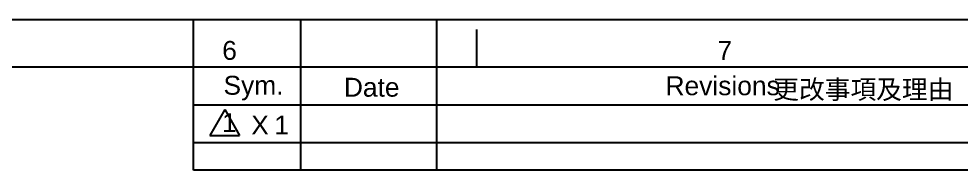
# Model space of a CAD drawing. Header units: millimetres. Extents: x -992 to 1678, y 98 to 1000.
# Drawn here: x -725.5 to -625.6, y 663.8 to 679.8 of the extents above; entities that cross this region are included whole.
import ezdxf

# ---------------------------------------------------------------- set-up
doc = ezdxf.new("R2010")
doc.units = ezdxf.units.MM
doc.layers.add('3', color=3, linetype='Continuous')
doc.styles.add('STYLE3', font='arial.ttf')

msp = doc.modelspace()

# ---------------------------------------------------------------- linework, layer by layer
at = {"layer": '3', "color": 0}
for p, q in [((-571.9486804, 679.70519083), (-991.9486804, 679.70519083)), ((-571.9486804, 679.70519083), (-991.9486804, 679.70519083)), ((-706.9486804, 663.82169829), (-706.9486804, 679.82169829)), ((-695.58576937, 663.82169829), (-695.58576937, 679.82169829)), ((-681.14590277, 663.82169829), (-681.14590277, 679.82169829)), ((-676.9486804, 678.70519083), (-676.9486804, 674.70519083)), ((-576.9486804, 674.70519083), (-986.9486804, 674.70519083)), ((-576.9486804, 670.70519083), (-706.9486804, 670.70519083)), ((-703.64287351, 670.22436411), (-705.217054, 667.49780353)), ((-703.64287351, 670.22436411), (-702.06869302, 667.49780353)), ((-705.217054, 667.49780353), (-702.06869302, 667.49780353)), ((-576.9486804, 666.70519083), (-706.9486804, 666.70519083)), ((-576.9486804, 663.82169829), (-706.9486804, 663.82169829))]:
    msp.add_line(p, q, dxfattribs=at)

# ---------------------------------------------------------------- texts
at = {"layer": '3', "color": 0, "style": 'STYLE3'}
for s, p in [('6', (-703.90300714, 675.48886751)), ('7', (-651.40300714, 675.48886751)), ('Sym.', (-703.76725272, 671.79653955)), ('Date', (-691.00623027, 671.59033633)), ('Revisions', (-656.91323751, 671.74671314)), ('更改事項及理由', (-645.49127679, 671.36308645)), ('1', (-703.92286658, 667.84487104)), ('X', (-700.82787963, 667.59033633)), ('1', (-698.38236301, 667.59033633))]:
    msp.add_text(s, height=2, dxfattribs=at).set_placement(p)

doc.saveas('drawing.dxf')
